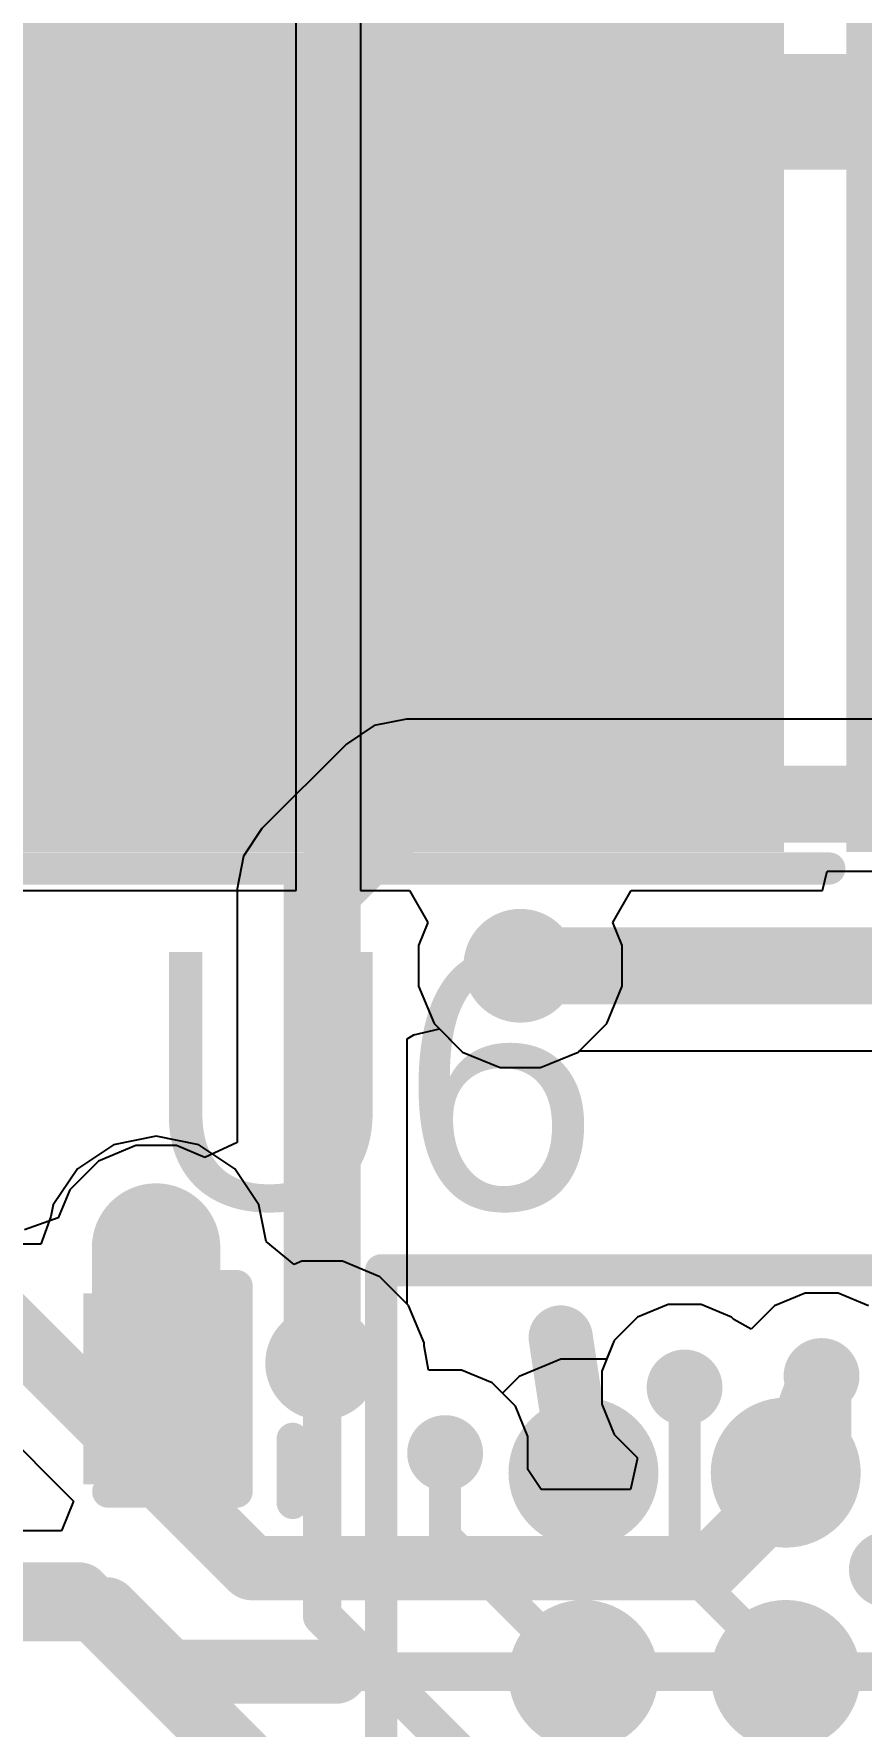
# Model space of a CAD drawing. Header units: millimetres. Extents: x -5.5 to 48.8, y -1.4 to 42.1.
# Drawn here: x 16.08 to 19.35, y 25.41 to 32.1 of the extents above; entities that cross this region are included whole.
import ezdxf

# ---------------------------------------------------------------- set-up
doc = ezdxf.new("R2010")
doc.units = ezdxf.units.MM
for name, color, linetype in [('BottomLayer', 5, 'Continuous'), ('TopLayer', 1, 'Continuous'), ('TopOverlay', 2, 'Continuous'), ('TopPaste', 8, 'Continuous'), ('TopSolder', 216, 'Continuous'), ('ViaHoleLayer', 16, 'Continuous')]:
    doc.layers.add(name, color=color, linetype=linetype)
doc.styles.add('Arial', font='', dxfattribs={"height": 0.2})
doc.styles.get('Arial').set_extended_font_data('Arial')

# ---------------------------------------------------------------- blocks, each defined once
blk = doc.blocks.new('HTSSOP_16_26')
at = {"layer": 'TopLayer'}
for points in [[(-3.65, 2.5), (-2.15, 2.5), (-2.15, 2.05), (-3.65, 2.05)], [(-1.7, 2.5), (1.7, 2.5), (1.7, -2.5), (-1.7, -2.5)], [(2.15, 2.5), (3.65, 2.5), (3.65, 2.05), (2.15, 2.05)], [(-3.65, 1.85), (-2.15, 1.85), (-2.15, 1.4), (-3.65, 1.4)], [(2.15, 1.85), (3.65, 1.85), (3.65, 1.4), (2.15, 1.4)], [(-3.65, 1.2), (-2.15, 1.2), (-2.15, 0.75), (-3.65, 0.75)], [(2.15, 1.2), (3.65, 1.2), (3.65, 0.75), (2.15, 0.75)], [(-3.65, 0.55), (-2.15, 0.55), (-2.15, 0.1), (-3.65, 0.1)], [(2.15, 0.55), (3.65, 0.55), (3.65, 0.1), (2.15, 0.1)], [(-3.65, -0.1), (-2.15, -0.1), (-2.15, -0.55), (-3.65, -0.55)], [(2.15, -0.1), (3.65, -0.1), (3.65, -0.55), (2.15, -0.55)], [(-3.65, -0.75), (-2.15, -0.75), (-2.15, -1.2), (-3.65, -1.2)], [(2.15, -0.75), (3.65, -0.75), (3.65, -1.2), (2.15, -1.2)], [(-3.65, -1.4), (-2.15, -1.4), (-2.15, -1.85), (-3.65, -1.85)], [(2.15, -1.4), (3.65, -1.4), (3.65, -1.85), (2.15, -1.85)], [(-3.65, -2.05), (-2.15, -2.05), (-2.15, -2.5), (-3.65, -2.5)], [(2.15, -2.05), (3.65, -2.05), (3.65, -2.5), (2.15, -2.5)]]:
    blk.add_hatch(color=1, dxfattribs=at).paths.add_polyline_path(points)
at = {"layer": 'TopPaste'}
for points in [[(-3.65, 2.5), (-2.15, 2.5), (-2.15, 2.05), (-3.65, 2.05)], [(-1.7, 2.5), (1.7, 2.5), (1.7, -2.5), (-1.7, -2.5)], [(2.15, 2.5), (3.65, 2.5), (3.65, 2.05), (2.15, 2.05)], [(-3.65, 1.85), (-2.15, 1.85), (-2.15, 1.4), (-3.65, 1.4)], [(2.15, 1.85), (3.65, 1.85), (3.65, 1.4), (2.15, 1.4)], [(-3.65, 1.2), (-2.15, 1.2), (-2.15, 0.75), (-3.65, 0.75)], [(2.15, 1.2), (3.65, 1.2), (3.65, 0.75), (2.15, 0.75)], [(-3.65, 0.55), (-2.15, 0.55), (-2.15, 0.1), (-3.65, 0.1)], [(2.15, 0.55), (3.65, 0.55), (3.65, 0.1), (2.15, 0.1)], [(-3.65, -0.1), (-2.15, -0.1), (-2.15, -0.55), (-3.65, -0.55)], [(2.15, -0.1), (3.65, -0.1), (3.65, -0.55), (2.15, -0.55)], [(-3.65, -0.75), (-2.15, -0.75), (-2.15, -1.2), (-3.65, -1.2)], [(2.15, -0.75), (3.65, -0.75), (3.65, -1.2), (2.15, -1.2)], [(-3.65, -1.4), (-2.15, -1.4), (-2.15, -1.85), (-3.65, -1.85)], [(2.15, -1.4), (3.65, -1.4), (3.65, -1.85), (2.15, -1.85)], [(-3.65, -2.05), (-2.15, -2.05), (-2.15, -2.5), (-3.65, -2.5)], [(2.15, -2.05), (3.65, -2.05), (3.65, -2.5), (2.15, -2.5)]]:
    blk.add_hatch(color=8, dxfattribs=at).paths.add_polyline_path(points)
at = {"layer": 'TopSolder'}
for points in [[(-3.7516, 2.6016), (-2.0484, 2.6016), (-2.0484, 1.9484), (-3.7516, 1.9484)], [(-1.8016, 2.6016), (1.8016, 2.6016), (1.8016, -2.6016), (-1.8016, -2.6016)], [(2.0484, 2.6016), (3.7516, 2.6016), (3.7516, 1.9484), (2.0484, 1.9484)], [(-3.7516, 1.9516), (-2.0484, 1.9516), (-2.0484, 1.2984), (-3.7516, 1.2984)], [(2.0484, 1.9516), (3.7516, 1.9516), (3.7516, 1.2984), (2.0484, 1.2984)], [(-3.7516, 1.3016), (-2.0484, 1.3016), (-2.0484, 0.6484), (-3.7516, 0.6484)], [(2.0484, 1.3016), (3.7516, 1.3016), (3.7516, 0.6484), (2.0484, 0.6484)], [(-3.7516, 0.6516), (-2.0484, 0.6516), (-2.0484, -0.0016), (-3.7516, -0.0016)], [(2.0484, 0.6516), (3.7516, 0.6516), (3.7516, -0.0016), (2.0484, -0.0016)], [(-3.7516, 0.0016), (-2.0484, 0.0016), (-2.0484, -0.6516), (-3.7516, -0.6516)], [(2.0484, 0.0016), (3.7516, 0.0016), (3.7516, -0.6516), (2.0484, -0.6516)], [(-3.7516, -0.6484), (-2.0484, -0.6484), (-2.0484, -1.3016), (-3.7516, -1.3016)], [(2.0484, -0.6484), (3.7516, -0.6484), (3.7516, -1.3016), (2.0484, -1.3016)], [(-3.7516, -1.2984), (-2.0484, -1.2984), (-2.0484, -1.9516), (-3.7516, -1.9516)], [(2.0484, -1.2984), (3.7516, -1.2984), (3.7516, -1.9516), (2.0484, -1.9516)], [(-3.7516, -1.9484), (-2.0484, -1.9484), (-2.0484, -2.6016), (-3.7516, -2.6016)], [(2.0484, -1.9484), (3.7516, -1.9484), (3.7516, -2.6016), (2.0484, -2.6016)]]:
    blk.add_hatch(color=216, dxfattribs=at).paths.add_polyline_path(points)
at = {"layer": 'TopOverlay', "const_width": 0.127}
for points in [[(-1.9812, 2.667), (1.9812, 2.667)], [(-3.937, 2.159), (-3.937, 2.413)], [(-3.937, 2.413), (-3.81, 2.286)], [(-3.937, 2.159), (-3.81, 2.286)], [(-1.9812, -2.667), (1.9812, -2.667)]]:
    blk.add_lwpolyline(points, dxfattribs=at)
at = {"layer": 'TopOverlay', "const_width": 0.0635}
for points in [[(-2.013, 2.667, 1), (-1.9494, 2.667, 1)], [(1.9494, 2.667, 1), (2.013, 2.667, 1)], [(-3.9688, 2.413, 1), (-3.9053, 2.413, 1)], [(-3.9688, 2.413, 1), (-3.9053, 2.413, 1)], [(-3.8418, 2.286, 1), (-3.7782, 2.286, 1)], [(-3.8418, 2.286, 1), (-3.7782, 2.286, 1)], [(-3.9688, 2.159, 1), (-3.9053, 2.159, 1)], [(-3.9688, 2.159, 1), (-3.9053, 2.159, 1)], [(-2.013, -2.667, 1), (-1.9494, -2.667, 1)], [(1.9494, -2.667, 1), (2.013, -2.667, 1)]]:
    blk.add_lwpolyline(points, format="xyb", close=True, dxfattribs=at)
blk = doc.blocks.new('196_LFBGA__12_12__41')
at = {"layer": 'TopLayer'}
h = blk.add_hatch(color=1, dxfattribs=at)
edge = h.paths.add_edge_path()
edge.add_arc((-5.2, 5.2), 0.195, 0, 360)
h = blk.add_hatch(color=1, dxfattribs=at)
edge = h.paths.add_edge_path()
edge.add_arc((-4.4, 5.2), 0.195, 0, 360)
h = blk.add_hatch(color=1, dxfattribs=at)
edge = h.paths.add_edge_path()
edge.add_arc((-5.2, 4.4), 0.195, 0, 360)
h = blk.add_hatch(color=1, dxfattribs=at)
edge = h.paths.add_edge_path()
edge.add_arc((-4.4, 4.4), 0.195, 0, 360)
at = {"layer": 'TopPaste'}
h = blk.add_hatch(color=8, dxfattribs=at)
edge = h.paths.add_edge_path()
edge.add_arc((-5.2, 5.2), 0.195, 0, 360)
h = blk.add_hatch(color=8, dxfattribs=at)
edge = h.paths.add_edge_path()
edge.add_arc((-4.4, 5.2), 0.195, 0, 360)
h = blk.add_hatch(color=8, dxfattribs=at)
edge = h.paths.add_edge_path()
edge.add_arc((-5.2, 4.4), 0.195, 0, 360)
h = blk.add_hatch(color=8, dxfattribs=at)
edge = h.paths.add_edge_path()
edge.add_arc((-4.4, 4.4), 0.195, 0, 360)
at = {"layer": 'TopSolder'}
h = blk.add_hatch(color=216, dxfattribs=at)
edge = h.paths.add_edge_path()
edge.add_arc((-5.2, 5.2), 0.2966, 0, 360)
h = blk.add_hatch(color=216, dxfattribs=at)
edge = h.paths.add_edge_path()
edge.add_arc((-4.4, 5.2), 0.2966, 0, 360)
h = blk.add_hatch(color=216, dxfattribs=at)
edge = h.paths.add_edge_path()
edge.add_arc((-5.2, 4.4), 0.2966, 0, 360)
h = blk.add_hatch(color=216, dxfattribs=at)
edge = h.paths.add_edge_path()
edge.add_arc((-4.4, 4.4), 0.2966, 0, 360)
at = {"layer": 'TopOverlay', "const_width": 0.127}
for points in [[(-6, 6), (-3, 6)], [(-6, 3), (-6, 6)], [(-6.35, 5.08), (-6.35, 5.334)], [(-6.35, 5.334), (-6.223, 5.207)], [(-6.35, 5.08), (-6.223, 5.207)]]:
    blk.add_lwpolyline(points, dxfattribs=at)
at = {"layer": 'TopOverlay', "const_width": 0.0635}
for points in [[(-6.0318, 6, 1), (-5.9683, 6, 1)], [(-6.0318, 6, 1), (-5.9683, 6, 1)], [(-6.3817, 5.334, 1), (-6.3182, 5.334, 1)], [(-6.3817, 5.334, 1), (-6.3182, 5.334, 1)], [(-6.2547, 5.207, 1), (-6.1912, 5.207, 1)], [(-6.2547, 5.207, 1), (-6.1912, 5.207, 1)], [(-6.3817, 5.08, 1), (-6.3182, 5.08, 1)], [(-6.3817, 5.08, 1), (-6.3182, 5.08, 1)]]:
    blk.add_lwpolyline(points, format="xyb", close=True, dxfattribs=at)
blk = doc.blocks.new('C___0402_117')
at = {"layer": 'TopLayer'}
for points in [[(-0.6985, -0.3175), (-0.6985, 0.3175), (-0.2413, 0.3175), (-0.2413, -0.3175)], [(0.2413, -0.3175), (0.2413, 0.3175), (0.6985, 0.3175), (0.6985, -0.3175)]]:
    blk.add_hatch(color=1, dxfattribs=at).paths.add_polyline_path(points)
at = {"layer": 'TopPaste'}
for points in [[(-0.6985, -0.3175), (-0.6985, 0.3175), (-0.2413, 0.3175), (-0.2413, -0.3175)], [(0.2413, -0.3175), (0.2413, 0.3175), (0.6985, 0.3175), (0.6985, -0.3175)]]:
    blk.add_hatch(color=8, dxfattribs=at).paths.add_polyline_path(points)
at = {"layer": 'TopSolder'}
for points in [[(-0.7585, -0.3775), (-0.7585, 0.3775), (-0.1813, 0.3775), (-0.1813, -0.3775)], [(0.1813, -0.3775), (0.1813, 0.3775), (0.7585, 0.3775), (0.7585, -0.3775)]]:
    blk.add_hatch(color=216, dxfattribs=at).paths.add_polyline_path(points)
at = {"layer": 'TopOverlay', "const_width": 0.127}
for points in [[(-0.7874, 0.4064), (-0.2794, 0.4064)], [(-0.7874, -0.4064), (-0.7874, 0.4064)], [(0.2794, 0.4064), (0.7874, 0.4064)], [(0.7874, -0.4064), (0.7874, 0.4064)], [(-0.7874, -0.4064), (-0.2794, -0.4064)], [(0.2794, -0.4064), (0.7874, -0.4064)]]:
    blk.add_lwpolyline(points, dxfattribs=at)
at = {"layer": 'TopOverlay', "const_width": 0.0635}
for points in [[(-0.8191, 0.4064, 1), (-0.7556, 0.4064, 1)], [(-0.8191, 0.4064, 1), (-0.7556, 0.4064, 1)], [(-0.3111, 0.4064, 1), (-0.2477, 0.4064, 1)], [(0.2477, 0.4064, 1), (0.3111, 0.4064, 1)], [(0.7556, 0.4064, 1), (0.8191, 0.4064, 1)], [(0.7556, 0.4064, 1), (0.8191, 0.4064, 1)], [(-0.8191, -0.4064, 1), (-0.7556, -0.4064, 1)], [(-0.8191, -0.4064, 1), (-0.7556, -0.4064, 1)], [(-0.3111, -0.4064, 1), (-0.2477, -0.4064, 1)], [(0.2477, -0.4064, 1), (0.3111, -0.4064, 1)], [(0.7556, -0.4064, 1), (0.8191, -0.4064, 1)], [(0.7556, -0.4064, 1), (0.8191, -0.4064, 1)]]:
    blk.add_lwpolyline(points, format="xyb", close=True, dxfattribs=at)

msp = doc.modelspace()

# ---------------------------------------------------------------- hatches: boundary and pattern name
at = {"layer": 'BottomLayer'}
h = msp.add_hatch(color=5, dxfattribs=at)
edge = h.paths.add_edge_path()
edge.add_arc((16.3223, 31.4851), 0.225, 0, 360)
h = msp.add_hatch(color=5, dxfattribs=at)
edge = h.paths.add_edge_path()
edge.add_arc((17.1887, 31.4851), 0.225, 0, 360)
h = msp.add_hatch(color=5, dxfattribs=at)
edge = h.paths.add_edge_path()
edge.add_arc((18.0659, 31.4851), 0.225, 0, 360)
h = msp.add_hatch(color=5, dxfattribs=at)
edge = h.paths.add_edge_path()
edge.add_arc((16.3223, 30.3403), 0.225, 0, 360)
h = msp.add_hatch(color=5, dxfattribs=at)
edge = h.paths.add_edge_path()
edge.add_arc((17.1887, 30.3403), 0.225, 0, 360)
h = msp.add_hatch(color=5, dxfattribs=at)
edge = h.paths.add_edge_path()
edge.add_arc((18.0659, 30.3403), 0.225, 0, 360)
h = msp.add_hatch(color=5, dxfattribs=at)
edge = h.paths.add_edge_path()
edge.add_arc((18.0014, 28.419), 0.225, 0, 360)
h = msp.add_hatch(color=5, dxfattribs=at)
edge = h.paths.add_edge_path()
edge.add_arc((16.5608, 27.305), 0.225, 0, 360)
h = msp.add_hatch(color=5, dxfattribs=at)
edge = h.paths.add_edge_path()
edge.add_arc((17.2176, 26.8478), 0.225, 0, 360)
h = msp.add_hatch(color=5, dxfattribs=at)
edge = h.paths.add_edge_path()
edge.add_arc((18.651, 26.7516), 0.15, 0, 360)
h = msp.add_hatch(color=5, dxfattribs=at)
edge = h.paths.add_edge_path()
edge.add_arc((19.1927, 26.797), 0.15, 0, 360)
h = msp.add_hatch(color=5, dxfattribs=at)
edge = h.paths.add_edge_path()
edge.add_arc((17.7038, 26.4922), 0.15, 0, 360)
h = msp.add_hatch(color=5, dxfattribs=at)
edge = h.paths.add_edge_path()
edge.add_arc((19.451, 26.0322), 0.15, 0, 360)
at = {"layer": 'TopLayer'}
h = msp.add_hatch(color=1, dxfattribs=at)
edge = h.paths.add_edge_path()
edge.add_arc((16.3223, 31.4851), 0.225, 0, 360)
h = msp.add_hatch(color=1, dxfattribs=at)
edge = h.paths.add_edge_path()
edge.add_arc((17.1887, 31.4851), 0.225, 0, 360)
h = msp.add_hatch(color=1, dxfattribs=at)
edge = h.paths.add_edge_path()
edge.add_arc((18.0659, 31.4851), 0.225, 0, 360)
h = msp.add_hatch(color=1, dxfattribs=at)
edge = h.paths.add_edge_path()
edge.add_arc((16.3223, 30.3403), 0.225, 0, 360)
h = msp.add_hatch(color=1, dxfattribs=at)
edge = h.paths.add_edge_path()
edge.add_arc((17.1887, 30.3403), 0.225, 0, 360)
h = msp.add_hatch(color=1, dxfattribs=at)
edge = h.paths.add_edge_path()
edge.add_arc((18.0659, 30.3403), 0.225, 0, 360)
h = msp.add_hatch(color=1, dxfattribs=at)
edge = h.paths.add_edge_path()
edge.add_arc((18.0014, 28.419), 0.225, 0, 360)
h = msp.add_hatch(color=1, dxfattribs=at)
edge = h.paths.add_edge_path()
edge.add_arc((16.5608, 27.305), 0.225, 0, 360)
h = msp.add_hatch(color=1, dxfattribs=at)
edge = h.paths.add_edge_path()
edge.add_arc((17.2176, 26.8478), 0.225, 0, 360)
h = msp.add_hatch(color=1, dxfattribs=at)
edge = h.paths.add_edge_path()
edge.add_arc((18.651, 26.7516), 0.15, 0, 360)
h = msp.add_hatch(color=1, dxfattribs=at)
edge = h.paths.add_edge_path()
edge.add_arc((19.1927, 26.797), 0.15, 0, 360)
h = msp.add_hatch(color=1, dxfattribs=at)
edge = h.paths.add_edge_path()
edge.add_arc((17.7038, 26.4922), 0.15, 0, 360)
h = msp.add_hatch(color=1, dxfattribs=at)
edge = h.paths.add_edge_path()
edge.add_arc((19.451, 26.0322), 0.15, 0, 360)
at = {"layer": 'ViaHoleLayer'}
h = msp.add_hatch(color=16, dxfattribs=at)
edge = h.paths.add_edge_path()
edge.add_arc((16.3223, 31.4851), 0.1, 0, 360)
h = msp.add_hatch(color=16, dxfattribs=at)
edge = h.paths.add_edge_path()
edge.add_arc((17.1887, 31.4851), 0.1, 0, 360)
h = msp.add_hatch(color=16, dxfattribs=at)
edge = h.paths.add_edge_path()
edge.add_arc((18.0659, 31.4851), 0.1, 0, 360)
h = msp.add_hatch(color=16, dxfattribs=at)
edge = h.paths.add_edge_path()
edge.add_arc((16.3223, 30.3403), 0.1, 0, 360)
h = msp.add_hatch(color=16, dxfattribs=at)
edge = h.paths.add_edge_path()
edge.add_arc((17.1887, 30.3403), 0.1, 0, 360)
h = msp.add_hatch(color=16, dxfattribs=at)
edge = h.paths.add_edge_path()
edge.add_arc((18.0659, 30.3403), 0.1, 0, 360)
h = msp.add_hatch(color=16, dxfattribs=at)
edge = h.paths.add_edge_path()
edge.add_arc((18.0014, 28.419), 0.1, 0, 360)
h = msp.add_hatch(color=16, dxfattribs=at)
edge = h.paths.add_edge_path()
edge.add_arc((16.5608, 27.305), 0.1, 0, 360)
h = msp.add_hatch(color=16, dxfattribs=at)
edge = h.paths.add_edge_path()
edge.add_arc((17.2176, 26.8478), 0.1, 0, 360)
h = msp.add_hatch(color=16, dxfattribs=at)
edge = h.paths.add_edge_path()
edge.add_arc((18.651, 26.7516), 0.1, 0, 360)
h = msp.add_hatch(color=16, dxfattribs=at)
edge = h.paths.add_edge_path()
edge.add_arc((19.1927, 26.797), 0.1, 0, 360)
h = msp.add_hatch(color=16, dxfattribs=at)
edge = h.paths.add_edge_path()
edge.add_arc((17.7038, 26.4922), 0.1, 0, 360)

# ---------------------------------------------------------------- linework, layer by layer
at = {"layer": 'BottomLayer'}
for p, q in [((17.5514, 29.3943), (17.4226, 29.3686)), ((20.8113, 29.3943), (17.5514, 29.3943)), ((17.4226, 29.3686), (17.3133, 29.2957)), ((17.3133, 29.2957), (16.9795, 28.9619)), ((16.9795, 28.9619), (16.9066, 28.8526)), ((16.9066, 28.8526), (16.8809, 28.7238)), ((16.8809, 28.7238), (16.8809, 27.7204)), ((17.5806, 28.1456), (17.6813, 28.1695)), ((17.6813, 28.1695), (17.7732, 28.0775)), ((17.5543, 28.1306), (17.5806, 28.1456)), ((17.5543, 27.0808), (17.5543, 28.1306)), ((17.7732, 28.0775), (17.9213, 28.0162)), ((18.0815, 28.0162), (18.2296, 28.0775)), ((18.2296, 28.0775), (18.2344, 28.0823)), ((18.2344, 28.0823), (21.6503, 28.0823)), ((17.9213, 28.0162), (18.0815, 28.0162)), ((16.4807, 27.7078), (16.3326, 27.6465)), ((16.6409, 27.7078), (16.4807, 27.7078)), ((16.7539, 27.661), (16.6409, 27.7078)), ((16.8809, 27.7204), (16.7539, 27.661)), ((16.3326, 27.6465), (16.2193, 27.5332)), ((14.9589, 27.5784), (16.2346, 26.3027)), ((16.2193, 27.5332), (16.1735, 27.4224)), ((16.1735, 27.4224), (16.0407, 27.3756)), ((19.1275, 27.1248), (19.007, 27.0749)), ((19.2579, 27.1248), (19.1275, 27.1248)), ((19.3784, 27.0749), (19.2579, 27.1248)), ((17.5591, 27.076), (17.5543, 27.0808)), ((17.6204, 26.9279), (17.5591, 27.076)), ((18.5858, 27.0794), (18.4653, 27.0295)), ((18.7162, 27.0794), (18.5858, 27.0794)), ((18.8367, 27.0295), (18.7162, 27.0794)), ((19.007, 27.0749), (18.9148, 26.9827)), ((18.4653, 27.0295), (18.3731, 26.9373)), ((18.8454, 27.0208), (18.8367, 27.0295)), ((18.9148, 26.9827), (18.8454, 27.0208)), ((17.6204, 26.9166), (17.6204, 26.9279)), ((17.6386, 26.82), (17.6204, 26.9166)), ((18.3731, 26.9373), (18.3232, 26.8168)), ((17.769, 26.82), (17.6386, 26.82)), ((17.8895, 26.7701), (17.769, 26.82)), ((17.9817, 26.6779), (17.8895, 26.7701)), ((18.3232, 26.8168), (18.3232, 26.6864)), ((18.0316, 26.5574), (17.9817, 26.6779)), ((18.3232, 26.6864), (18.3731, 26.5659)), ((18.3731, 26.5659), (18.4639, 26.4752)), ((18.0316, 26.427), (18.0316, 26.5574)), ((18.4637, 26.4669), (18.4366, 26.3482)), ((18.4639, 26.4752), (18.4637, 26.4669)), ((18.0843, 26.3482), (18.0316, 26.427)), ((16.2346, 26.3027), (16.186, 26.1854)), ((18.4366, 26.3482), (18.0843, 26.3482)), ((16.186, 26.1854), (15.0946, 26.1854))]:
    msp.add_line(p, q, dxfattribs=at)
for points, const_width in [([(17.2176, 28.7238), (17.5514, 29.0576)], 0.3048), ([(17.5514, 29.0576), (20.9508, 29.0576)], 0.3048), ([(17.2176, 26.8478), (17.2176, 28.7238)], 0.3048), ([(18.0014, 28.419), (21.9086, 28.419)], 0.3048), ([(15.0876, 27.8892), (16.9394, 26.0374)], 0.254), ([(19.1839, 26.7882), (19.1927, 26.797)], 0.254), ([(19.1839, 26.4737), (19.1839, 26.7882)], 0.254), ([(18.7476, 26.0374), (19.1839, 26.4737)], 0.254), ([(16.9394, 26.0374), (18.7476, 26.0374)], 0.254), ([(9.6567, 25.8746), (16.3656, 25.8746)], 0.254), ([(16.3656, 25.8746), (16.612, 25.6282)], 0.254), ([(16.612, 25.6282), (17.272, 25.6282)], 0.254), ([(17.272, 25.6282), (21.4712, 25.6282)], 0.1524)]:
    msp.add_lwpolyline(points, dxfattribs=dict(at, const_width=const_width))
for points, const_width in [([(17.4752, 29.0576, 1), (17.6276, 29.0576, 1)], 0.1524), ([(17.4752, 29.0576, 1), (17.6276, 29.0576, 1)], 0.1524), ([(17.1414, 28.7238, 1), (17.2938, 28.7238, 1)], 0.1524), ([(17.1414, 28.7238, 1), (17.2938, 28.7238, 1)], 0.1524), ([(17.9252, 28.419, 1), (18.0776, 28.419, 1)], 0.1524), ([(17.1414, 26.8478, 1), (17.2938, 26.8478, 1)], 0.1524), ([(19.1204, 26.7882, 1), (19.2474, 26.7882, 1)], 0.127), ([(19.1204, 26.7882, 1), (19.2474, 26.7882, 1)], 0.127), ([(19.1292, 26.797, 1), (19.2562, 26.797, 1)], 0.127), ([(19.1204, 26.4737, 1), (19.2474, 26.4737, 1)], 0.127), ([(19.1204, 26.4737, 1), (19.2474, 26.4737, 1)], 0.127), ([(16.8759, 26.0374, 1), (17.0029, 26.0374, 1)], 0.127), ([(16.8759, 26.0374, 1), (17.0029, 26.0374, 1)], 0.127), ([(18.6841, 26.0374, 1), (18.8111, 26.0374, 1)], 0.127), ([(18.6841, 26.0374, 1), (18.8111, 26.0374, 1)], 0.127), ([(16.3021, 25.8746, 1), (16.4291, 25.8746, 1)], 0.127), ([(16.3021, 25.8746, 1), (16.4291, 25.8746, 1)], 0.127), ([(16.5485, 25.6282, 1), (16.6755, 25.6282, 1)], 0.127), ([(16.5485, 25.6282, 1), (16.6755, 25.6282, 1)], 0.127), ([(17.2085, 25.6282, 1), (17.3355, 25.6282, 1)], 0.127), ([(17.2339, 25.6282, 1), (17.3101, 25.6282, 1)], 0.0762)]:
    msp.add_lwpolyline(points, format="xyb", close=True, dxfattribs=dict(at, const_width=const_width))
at = {"layer": 'TopLayer'}
for p, q in [((17.1152, 31.4706), (17.1152, 34.2246)), ((17.3692, 34.2246), (17.3692, 31.4706)), ((17.1152, 28.7166), (17.1152, 31.4706)), ((17.3692, 31.4706), (17.3692, 28.7166)), ((19.1962, 28.7166), (19.2144, 28.7928)), ((19.2144, 28.7928), (21.07, 28.7928)), ((15.8905, 28.7166), (17.1152, 28.7166)), ((17.3692, 28.7166), (17.5634, 28.7166)), ((17.5634, 28.7166), (17.6361, 28.5896)), ((18.3667, 28.5896), (18.4394, 28.7166)), ((18.4394, 28.7166), (19.1962, 28.7166)), ((17.6361, 28.5896), (17.5986, 28.4991)), ((18.4042, 28.4991), (18.3667, 28.5896)), ((17.5986, 28.4991), (17.5986, 28.3389)), ((18.4042, 28.3389), (18.4042, 28.4991)), ((17.5986, 28.3389), (17.6599, 28.1908)), ((18.3429, 28.1908), (18.4042, 28.3389)), ((17.6599, 28.1908), (17.7732, 28.0775)), ((18.2296, 28.0775), (18.3429, 28.1908)), ((17.7732, 28.0775), (17.9213, 28.0162)), ((18.0815, 28.0162), (18.2296, 28.0775)), ((17.9213, 28.0162), (18.0815, 28.0162)), ((16.3923, 27.7117), (16.2495, 27.6163)), ((16.5608, 27.7453), (16.3923, 27.7117)), ((16.7293, 27.7117), (16.5608, 27.7453)), ((16.8721, 27.6163), (16.7293, 27.7117)), ((16.2495, 27.6163), (16.1541, 27.4735)), ((16.9675, 27.4735), (16.8721, 27.6163)), ((16.1541, 27.4735), (16.145, 27.428)), ((16.9962, 27.3295), (16.9675, 27.4735)), ((16.145, 27.428), (16.1047, 27.3177)), ((16.1047, 27.3177), (15.7491, 27.3177)), ((17.1074, 27.2381), (16.9962, 27.3295)), ((17.1375, 27.2506), (17.1074, 27.2381)), ((17.2977, 27.2506), (17.1375, 27.2506)), ((17.4458, 27.1893), (17.2977, 27.2506)), ((17.5591, 27.076), (17.4458, 27.1893)), ((19.1275, 27.1248), (19.007, 27.0749)), ((19.2579, 27.1248), (19.1275, 27.1248)), ((19.3784, 27.0749), (19.2579, 27.1248)), ((17.6204, 26.9279), (17.5591, 27.076)), ((18.5858, 27.0794), (18.4653, 27.0295)), ((18.7162, 27.0794), (18.5858, 27.0794)), ((18.8367, 27.0295), (18.7162, 27.0794)), ((19.007, 27.0749), (18.9148, 26.9827)), ((18.4653, 27.0295), (18.3731, 26.9373)), ((18.8454, 27.0208), (18.8367, 27.0295)), ((18.9148, 26.9827), (18.8454, 27.0208)), ((17.6204, 26.9166), (17.6204, 26.9279)), ((17.6386, 26.82), (17.6204, 26.9166)), ((18.3731, 26.9373), (18.3424, 26.8631)), ((18.1617, 26.864), (17.9967, 26.7956)), ((18.3403, 26.864), (18.1617, 26.864)), ((18.3424, 26.8631), (18.3403, 26.864)), ((17.769, 26.82), (17.6386, 26.82)), ((17.8895, 26.7701), (17.769, 26.82)), ((17.9303, 26.7293), (17.8895, 26.7701)), ((17.9967, 26.7956), (17.9303, 26.7293))]:
    msp.add_line(p, q, dxfattribs=at)
for points, const_width in [([(17.5672, 31.7956), (20.1422, 31.7956)], 0.4572), ([(16.5608, 26.6446), (16.5608, 27.305)], 0.508), ([(18.161, 26.9494), (18.2013, 26.6834)], 0.254), ([(17.2176, 25.8484), (17.2176, 26.8478)], 0.1524), ([(19.0651, 26.453), (19.1927, 26.797)], 0.254), ([(18.2039, 26.6685), (18.251, 26.415)], 0.254), ([(18.651, 26.0405), (18.651, 26.7516)], 0.127), ([(19.051, 26.415), (19.0651, 26.453)], 0.254), ([(17.7038, 26.1622), (17.7038, 26.4922)], 0.127), ([(17.7038, 26.1622), (18.251, 25.615)], 0.127), ([(18.651, 26.0405), (19.051, 25.6404)], 0.127), ([(14.9606, 25.9334), (16.256, 25.9334)], 0.254), ([(16.256, 25.9334), (17.4082, 24.7812)], 0.254), ([(17.2176, 25.8484), (18.251, 24.815)], 0.1524), ([(19.051, 25.615), (19.051, 25.6404)], 0.127)]:
    msp.add_lwpolyline(points, dxfattribs=dict(at, const_width=const_width))
for points, const_width in [([(17.4529, 31.7956, 1), (17.6815, 31.7956, 1)], 0.2286), ([(16.4338, 27.305, 1), (16.6878, 27.305, 1)], 0.254), ([(18.0975, 26.9494, 1), (18.2245, 26.9494, 1)], 0.127), ([(16.4338, 26.6446, 1), (16.6878, 26.6446, 1)], 0.254), ([(17.1795, 26.8478, 1), (17.2557, 26.8478, 1)], 0.0762), ([(19.1292, 26.797, 1), (19.2562, 26.797, 1)], 0.127), ([(18.1378, 26.6834, 1), (18.2648, 26.6834, 1)], 0.127), ([(18.1378, 26.6834, 1), (18.2648, 26.6834, 1)], 0.127), ([(18.1404, 26.6685, 1), (18.2674, 26.6685, 1)], 0.127), ([(18.1404, 26.6685, 1), (18.2674, 26.6685, 1)], 0.127), ([(18.6192, 26.7516, 1), (18.6827, 26.7516, 1)], 0.0635), ([(19.0016, 26.453, 1), (19.1286, 26.453, 1)], 0.127), ([(19.0016, 26.453, 1), (19.1286, 26.453, 1)], 0.127), ([(17.672, 26.4922, 1), (17.7355, 26.4922, 1)], 0.0635), ([(18.1875, 26.415, 1), (18.3145, 26.415, 1)], 0.127), ([(18.9875, 26.415, 1), (19.1145, 26.415, 1)], 0.127), ([(17.672, 26.1622, 1), (17.7355, 26.1622, 1)], 0.0635), ([(17.672, 26.1622, 1), (17.7355, 26.1622, 1)], 0.0635), ([(18.6192, 26.0405, 1), (18.6827, 26.0405, 1)], 0.0635), ([(18.6192, 26.0405, 1), (18.6827, 26.0405, 1)], 0.0635), ([(16.1925, 25.9334, 1), (16.3195, 25.9334, 1)], 0.127), ([(16.1925, 25.9334, 1), (16.3195, 25.9334, 1)], 0.127), ([(17.1795, 25.8484, 1), (17.2557, 25.8484, 1)], 0.0762), ([(17.1795, 25.8484, 1), (17.2557, 25.8484, 1)], 0.0762), ([(19.0193, 25.6404, 1), (19.0828, 25.6404, 1)], 0.0635), ([(19.0193, 25.6404, 1), (19.0828, 25.6404, 1)], 0.0635), ([(18.2192, 25.615, 1), (18.2827, 25.615, 1)], 0.0635), ([(19.0193, 25.615, 1), (19.0828, 25.615, 1)], 0.0635)]:
    msp.add_lwpolyline(points, format="xyb", close=True, dxfattribs=dict(at, const_width=const_width))
at = {"layer": 'TopLayer', "const_width": 0.254}
msp.add_lwpolyline([(18.2039, 26.6685, -0.008331), (18.2013, 26.6834)], format="xyb", dxfattribs=at)

# ---------------------------------------------------------------- block references
for name, p in [('HTSSOP_16_26', (17.2422, 31.4706)), ('196_LFBGA__12_12__41', (23.451, 21.215)), ('C___0402_117', (16.092, 26.7462))]:
    msp.add_blockref(name, p)

# ---------------------------------------------------------------- texts
at = {"layer": 'TopOverlay', "style": 'Arial'}
msp.add_text('U6', height=1.016, dxfattribs=at).set_placement((16.5018, 27.4576))

doc.saveas('drawing.dxf')
